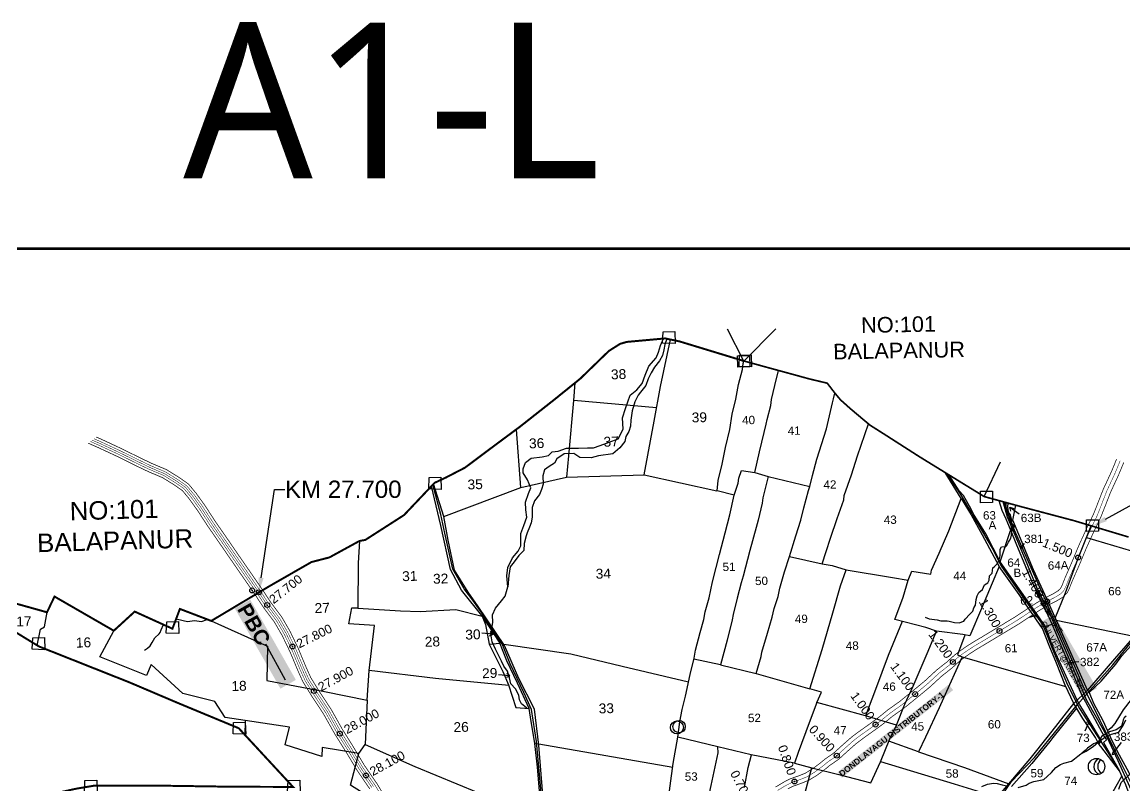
# Model space of a CAD drawing. Header units: millimetres. Extents: x 195514 to 200740, y 1600994 to 1606027.
# Drawn here: x 197362 to 199598, y 1604479 to 1606027 of the extents above; entities that cross this region are included whole.
import ezdxf
from ezdxf import colors
from ezdxf.entities.mleader import LeaderData, LeaderLine
from ezdxf.enums import TextEntityAlignment as Align
from ezdxf.math import Vec2, Vec3

# ---------------------------------------------------------------- set-up
doc = ezdxf.new("R2010")
doc.units = ezdxf.units.MM
doc.header["$PDMODE"] = 32
doc.header["$PDSIZE"] = 10
doc.linetypes.add('HIDDEN2', pattern=[0.1875, 0.125, -0.0625])
for name, color, linetype in [('BOUNDRY STONES', 240, 'Continuous'), ('CADAS', 1, 'Continuous'), ('CANAL1', 7, 'Continuous'), ('CSMark', 72, 'Continuous'), ('DIMENSION', 1, 'Continuous'), ('PAPER SIZE', 5, 'Continuous'), ('PLOTS', 7, 'Continuous'), ('PLOTS NO', 7, 'Continuous'), ('ROADS', 1, 'Continuous'), ('STREAMS', 4, 'Continuous'), ('STRUCTURE', 5, 'Continuous'), ('text2', 7, 'Continuous'), ('VILLAGE BOUNDRY', 5, 'Continuous'), ('VILLAGE STONES', 240, 'Continuous'), ('wells', 7, 'Continuous')]:
    doc.layers.add(name, color=color, linetype=linetype)
doc.styles.get("Standard").update_dxf_attribs({"font": 'arial.ttf'})
doc.styles.add('TMS', font='trebuc.ttf')
doc.dimstyles.get("Standard").update_dxf_attribs({"dimtxt": 0.18, "dimasz": 0.18, "dimexe": 0.18, "dimexo": 0.0625, "dimgap": 0.09, "dimtad": 0, "dimtih": 1, "dimtoh": 1, "dimdec": 4, "dimzin": 0, "dimdsep": 46, "dimtxsty": 'Standard', "dimcen": 0.09, "dimadec": 0, "dimazin": 0, "dimtfac": 1, "dimtdec": 4, "dimtofl": 0, "dimtmove": 0, "dimatfit": 3, "dimfxl": 1, "dimtolj": 1, "dimtzin": 0, "dimarcsym": 0})

# ---------------------------------------------------------------- blocks, each defined once
blk = doc.blocks.new('SP')
at = {"layer": 'STRUCTURE'}
h = blk.add_hatch(dxfattribs=at)
h.set_pattern_fill('DASH', color=256, scale=8, style=0)
h.set_pattern_definition([(0, (0, 0), (1, 1), [1, -1])])
edge = h.paths.add_edge_path()
edge.add_spline(control_points=[(769825.7, 1706742.1), (769825.3, 1706741.8), (769823.8, 1706740.8), (769820.9, 1706740.3), (769817, 1706739.7), (769811.4, 1706738.9), (769804, 1706739.7), (769798.4, 1706741), (769795.6, 1706741.6)], knot_values=[0, 0, 0, 0, 1.613557, 5.24513, 8.624976, 13.470124, 22.190216, 30.746377, 30.746377, 30.746377, 30.746377], degree=3, periodic=0)
edge.add_line((769795.6, 1706741.6), (769792.6, 1706739.6))
edge.add_line((769792.6, 1706739.6), (769732.6, 1706739.6))
edge.add_line((769732.6, 1706739.6), (769729.6, 1706741.6))
edge.add_spline(control_points=[(769729.6, 1706741.6), (769726.9, 1706740.9), (769721.3, 1706739.5), (769713.9, 1706738.5), (769708.3, 1706739.1), (769704.4, 1706739.6), (769701.5, 1706740), (769700, 1706741), (769699.5, 1706741.3)], knot_values=[0, 0, 0, 0, 8.556161, 17.276253, 22.121402, 25.501247, 29.13282, 30.746377, 30.746377, 30.746377, 30.746377], degree=3, periodic=0)
edge.add_line((769699.5, 1706741.3), (769699.5, 1706722.1))
edge.add_spline(control_points=[(769699.5, 1706722.1), (769700, 1706722.4), (769701.4, 1706723.4), (769704.3, 1706724), (769708.2, 1706724.5), (769713.8, 1706725.3), (769721.2, 1706724.5), (769726.8, 1706723.3), (769729.6, 1706722.6)], knot_values=[0, 0, 0, 0, 1.613557, 5.24513, 8.624976, 13.470124, 22.190216, 30.746377, 30.746377, 30.746377, 30.746377], degree=3, periodic=0)
edge.add_line((769729.6, 1706722.6), (769732.6, 1706724.6))
edge.add_line((769732.6, 1706724.6), (769792.6, 1706724.6))
edge.add_line((769792.6, 1706724.6), (769795.6, 1706722.6))
edge.add_spline(control_points=[(769795.6, 1706722.6), (769798.4, 1706723.3), (769803.9, 1706724.8), (769811.3, 1706725.8), (769817, 1706725.1), (769820.9, 1706724.7), (769823.8, 1706724.2), (769825.2, 1706723.3), (769825.7, 1706723)], knot_values=[0, 0, 0, 0, 8.556161, 17.276253, 22.121402, 25.501247, 29.13282, 30.746377, 30.746377, 30.746377, 30.746377], degree=3, periodic=0)
edge.add_line((769825.7, 1706723), (769825.7, 1706742.1))
h.paths.add_polyline_path([(769764.2, 1706732.1, -1), (769761.1, 1706732.1, -1)], flags=0)
h.paths.add_polyline_path([(769761.1, 1706732.1, 1), (769764.2, 1706732.1, 1)], flags=16)
at = {"layer": 'STRUCTURE', "const_width": 0.628}
for points in [[(769726.6, 1706747.6), (769726.6, 1706743.6), (769732.6, 1706739.6), (769792.6, 1706739.6), (769798.6, 1706743.6), (769798.6, 1706747.6)], [(769726.6, 1706716.6), (769726.6, 1706720.6), (769732.6, 1706724.6), (769792.6, 1706724.6), (769798.6, 1706720.6), (769798.6, 1706716.6)]]:
    blk.add_lwpolyline(points, dxfattribs=at)
at = {"layer": 'STRUCTURE', "color": 3}
blk.add_lwpolyline([(769732.6, 1706724.6), (769792.6, 1706724.6)], dxfattribs=at)
blk.add_lwpolyline([(769732.6, 1706724.6), (769792.6, 1706724.6)], dxfattribs=at)
at = {"layer": 'STRUCTURE', "color": 0}
blk.add_circle((769762.6, 1706732.1), 1.55, dxfattribs=at)
at = {"layer": 'STRUCTURE'}
for points in [[(769699.5, 1706741.3), (769700.9, 1706740.5), (769704.4, 1706739.6), (769707.8, 1706739.2), (769712.6, 1706738.8), (769721.3, 1706739.7), (769729.6, 1706741.6)], [(769699.5, 1706722.1), (769700.9, 1706723), (769704.4, 1706724), (769707.7, 1706724.5), (769712.5, 1706725), (769721.2, 1706724.4), (769729.6, 1706722.6)], [(769825.7, 1706742.1), (769824.3, 1706741.3), (769820.8, 1706740.3), (769817.5, 1706739.8), (769812.7, 1706739.2), (769804, 1706739.9), (769795.6, 1706741.6)], [(769825.7, 1706723), (769824.3, 1706723.8), (769820.8, 1706724.7), (769817.4, 1706725.1), (769812.6, 1706725.5), (769803.9, 1706724.6), (769795.6, 1706722.6)]]:
    blk.add_spline(points, degree=3, dxfattribs=at)
at = {"layer": 'STRUCTURE', "color": 0}
blk.add_text('STREAM', height=5, dxfattribs=at).set_placement((769684.3, 1706732.1), align=Align.MIDDLE_CENTER)
for points in [[(769727.4, 1706732.1), (769700.8, 1706732.1)], [(769824.4, 1706732.1), (769800.5, 1706732.1)]]:
    blk.add_leader(points, dimstyle='Standard', override={"dimasz": 10, "dimgap": 0.09, "dimtad": 0}, dxfattribs=at)
blk = doc.blocks.new('PBC')
at = {"layer": 'STRUCTURE', "color": 5, "insert": (13.6, 8.7), "char_height": 30, "width": 181.057, "attachment_point": 1, "rotation": 325.6347, "bg_fill": 1, "box_fill_scale": 1.1, "bg_fill_color": 7, "bg_fill_true_color": 16777215, "bg_fill_transparency": 0}
blk.add_mtext('{\\fArial|b1|i0|c0|p34;\\C256;PBC}', dxfattribs=at)
at = {"layer": 'PAPER SIZE'}
blk.add_leader([(148.6, -102.5), (80.6, -54.7)], dimstyle='Standard', override={"dimasz": 40, "dimgap": 0.09, "dimtad": 0, "dimtfill": 2, "dimtfillclr": 5}, dxfattribs=at)

msp = doc.modelspace()

# ---------------------------------------------------------------- linework, layer by layer
at = {"color": 5, "const_width": 5.6}
msp.add_lwpolyline([(195516.9, 1605567.9), (200737, 1605567.9), (200737, 1600997.2), (195516.9, 1600997.2)], close=True, dxfattribs=at)
at = {"layer": 'BOUNDRY STONES', "color": 1}
for points in [[(198661.5, 1605399.5), (198685.2, 1605400.2), (198686, 1605375.6), (198660.6, 1605376.5)], [(198812.5, 1605351.1), (198836.9, 1605351.6), (198837.3, 1605328.2), (198812.9, 1605327.7)], [(198816.6, 1605352.4), (198840.2, 1605353.1), (198841, 1605328.5), (198815.7, 1605329.4)], [(198187.5, 1605104), (198211.2, 1605104.8), (198211.9, 1605080.1), (198186.6, 1605081.1)], [(199304.7, 1605076.3), (199329.1, 1605076.8), (199329.6, 1605053.4), (199305.1, 1605053)], [(199519.6, 1605018.3), (199544, 1605018.7), (199544.4, 1604995.3), (199520, 1604994.9)], [(197655.3, 1604811.7), (197679, 1604812.5), (197679.7, 1604787.8), (197654.4, 1604788.8)], [(197383.6, 1604779.1), (197407.3, 1604779.8), (197408.1, 1604755.2), (197382.7, 1604756.1)], [(197790.8, 1604607.6), (197814.5, 1604608.3), (197815.3, 1604583.7), (197789.9, 1604584.6)], [(197489.5, 1604489.7), (197513.2, 1604490.4), (197514, 1604465.8), (197488.6, 1604466.7)], [(197901.3, 1604489.8), (197925, 1604490.5), (197925.7, 1604465.9), (197900.4, 1604466.8)]]:
    msp.add_lwpolyline(points, close=True, dxfattribs=at)
for points in [[(198825.4, 1605340.3), (198792, 1605404.6)], [(198825.4, 1605340.3), (198889.9, 1605405.8)], [(199312.4, 1605065.6), (199345.5, 1605135.9)]]:
    msp.add_lwpolyline(points, dxfattribs=at)
for centre, radius in [((198689.6, 1604597.6), 13.2), ((198694.1, 1604599.2), 12.5)]:
    msp.add_circle(centre, radius, dxfattribs=at)
at = {"layer": 'CANAL1', "color": 200, "const_width": 1.5}
for points in [[(197496, 1605173.8), (197515.7, 1605165.1), (197553.2, 1605147.7), (197595.5, 1605126.8), (197617.7, 1605116.2), (197646.3, 1605104.1), (197669.9, 1605089.6), (197687.1, 1605077.6), (197700.8, 1605060.9), (197717.4, 1605037.8), (197738.4, 1605005.7), (197763.2, 1604969.8), (197784.9, 1604938.3), (197835, 1604865.8), (197850.6, 1604841.9), (197873.6, 1604811), (197889.4, 1604783.6), (197905.7, 1604749.8), (197920.9, 1604713.2), (197931.4, 1604689.9), (197949.7, 1604660.5), (197972.9, 1604625.3), (197995.4, 1604585.2), (198017.2, 1604550.4), (198040.9, 1604510.9), (198066.9, 1604473)], [(197512.3, 1605186.3), (197523.1, 1605181.5), (197560.9, 1605163.9), (197603.4, 1605143), (197625.1, 1605132.6), (197654.6, 1605120.2), (197679.8, 1605104.6), (197699.4, 1605090.9), (197715.1, 1605071.9), (197732.3, 1605048), (197753.3, 1605015.7), (197778, 1604980.1), (197799.7, 1604948.5), (197849.9, 1604875.9), (197865.4, 1604852.2), (197888.7, 1604820.9), (197905.4, 1604792), (197922.1, 1604757.1), (197937.4, 1604720.4), (197947.3, 1604698.4), (197964.8, 1604670.2), (197988.3, 1604634.6), (198010.9, 1604594.4), (198032.6, 1604559.8), (198056, 1604520.6), (198082.1, 1604482.7), (198132.7, 1604398.3)], [(198889.6, 1604476.8), (198906.5, 1604486.9), (198919.2, 1604493.4), (198925.4, 1604495.6), (198934.5, 1604498.7), (198950, 1604504.9), (198964.5, 1604513.8), (198979.9, 1604525.2), (198990.5, 1604533.9), (199007.1, 1604545.3), (199025.9, 1604562.4), (199043, 1604577.4), (199057.3, 1604588.2), (199076.7, 1604602), (199087.6, 1604609.9), (199097.7, 1604617.2), (199116.5, 1604632.6), (199140.9, 1604650), (199173.2, 1604676.1), (199192.3, 1604691.9), (199216.1, 1604713.9), (199237, 1604730.3), (199243.5, 1604736.2), (199252.3, 1604744.1), (199262.1, 1604751.7), (199272.6, 1604759), (199288.2, 1604769.3), (199307.5, 1604780.6), (199341.8, 1604801.4), (199375.2, 1604821.6), (199403.8, 1604840.4), (199419.9, 1604850.8), (199437.1, 1604860.5), (199452.8, 1604868.7), (199462, 1604874.3), (199467.3, 1604879.5), (199470.9, 1604886.7), (199475.7, 1604899.1), (199491.1, 1604934.4), (199504.2, 1604965.9), (199520.3, 1605001.2), (199533.8, 1605029.1), (199541.6, 1605048.9), (199544, 1605054.9), (199553.9, 1605080.3), (199570.3, 1605115.6), (199580.9, 1605141.3)], [(198914.3, 1604472.9), (198925.5, 1604478.6), (198930.7, 1604480.4), (198940.1, 1604483.7), (198957.2, 1604490.6), (198973.5, 1604500.5), (198989.8, 1604512.6), (199000.1, 1604521.1), (199017.1, 1604532.7), (199036.6, 1604550.4), (199053.1, 1604565), (199066.8, 1604575.3), (199086, 1604589), (199097, 1604596.9), (199107.4, 1604604.5), (199126.2, 1604619.9), (199150.6, 1604637.2), (199183.3, 1604663.7), (199202.8, 1604679.9), (199226.5, 1604701.7), (199247.3, 1604718.1), (199254.2, 1604724.4), (199262.5, 1604731.9), (199271.5, 1604738.8), (199281.5, 1604745.8), (199296.6, 1604755.7), (199315.7, 1604766.9), (199350.1, 1604787.7), (199383.8, 1604808), (199412.5, 1604827), (199428.2, 1604837.1), (199444.7, 1604846.5), (199460.7, 1604854.7), (199472, 1604861.6), (199480.4, 1604870), (199485.5, 1604880.2), (199490.5, 1604893), (199505.9, 1604928.1), (199518.9, 1604959.5), (199534.8, 1604994.4), (199548.5, 1605022.7), (199556.5, 1605043.1), (199558.9, 1605049.1), (199568.6, 1605074), (199584.9, 1605109.2), (199595.5, 1605134.7)]]:
    msp.add_lwpolyline(points, dxfattribs=at)
at = {"layer": 'CANAL1', "color": 5, "const_width": 1}
for points in [[(197500.5, 1605177.3), (197517.7, 1605169.6), (197555.3, 1605152.2), (197597.7, 1605131.3), (197619.8, 1605120.7), (197648.6, 1605108.6), (197672.6, 1605093.7), (197690.5, 1605081.3), (197704.8, 1605064), (197721.6, 1605040.7), (197742.5, 1605008.4), (197767.3, 1604972.7), (197789, 1604941.1), (197839.1, 1604868.6), (197854.7, 1604844.8), (197877.8, 1604813.7), (197893.9, 1604785.9), (197910.2, 1604751.8), (197925.4, 1604715.2), (197935.8, 1604692.2), (197953.9, 1604663.2), (197977.2, 1604627.9), (197999.7, 1604587.7), (198021.5, 1604553), (198045.1, 1604513.6), (198071.1, 1604475.7)], [(197507.7, 1605182.8), (197521, 1605176.9), (197558.8, 1605159.4), (197601.2, 1605138.5), (197623.1, 1605128), (197652.3, 1605115.7), (197677, 1605100.4), (197695.9, 1605087.2), (197711.1, 1605068.9), (197728.2, 1605045.2), (197749.2, 1605012.9), (197773.8, 1604977.2), (197795.6, 1604945.7), (197845.8, 1604873.1), (197861.3, 1604849.4), (197884.5, 1604818.1), (197900.9, 1604789.7), (197917.5, 1604755.1), (197932.8, 1604718.4), (197942.9, 1604696), (197960.6, 1604667.5), (197984.1, 1604632), (198006.6, 1604591.8), (198028.3, 1604557.2), (198051.8, 1604517.9), (198077.9, 1604480), (198128.5, 1604395.7)]]:
    msp.add_lwpolyline(points, dxfattribs=at)
at = {"layer": 'CANAL1', "color": 1, "linetype": 'HIDDEN2', "ltscale": 4, "const_width": 1}
for points in [[(197504.1, 1605180), (197519.4, 1605173.3), (197557, 1605155.8), (197595.5, 1605136.9), (197621.4, 1605124.4), (197650.4, 1605112.1), (197674.8, 1605097.1), (197693.2, 1605084.3), (197708, 1605066.4), (197724.9, 1605042.9), (197745.9, 1605010.7), (197770.6, 1604974.9), (197792.3, 1604943.4), (197802.7, 1604928.4), (197842.5, 1604870.8), (197858, 1604847.1), (197881.1, 1604815.9), (197897.4, 1604787.8), (197913.9, 1604753.4), (197929.1, 1604716.8), (197939.4, 1604694.1), (197957.3, 1604665.4), (197980.6, 1604630), (198003.1, 1604589.8), (198024.9, 1604555.1), (198048.5, 1604515.8), (198074.5, 1604477.9)], [(198893.7, 1604469.9), (198910.4, 1604479.9), (198922.3, 1604486), (198928, 1604488), (198937.3, 1604491.2), (198953.6, 1604497.7), (198969, 1604507.1), (198984.9, 1604518.9), (198995.3, 1604527.5), (199012.1, 1604539), (199031.3, 1604556.4), (199048, 1604571.2), (199062, 1604581.8), (199081.3, 1604595.5), (199092.3, 1604603.4), (199102.5, 1604610.8), (199121.3, 1604626.2), (199145.8, 1604643.6), (199178.2, 1604669.9), (199197.5, 1604685.9), (199221.3, 1604707.8), (199242.2, 1604724.2), (199248.9, 1604730.3), (199257.4, 1604738), (199266.8, 1604745.3), (199277, 1604752.4), (199292.4, 1604762.5), (199311.6, 1604773.8), (199345.9, 1604794.5), (199379.5, 1604814.8), (199408.2, 1604833.7), (199424, 1604843.9), (199440.9, 1604853.5), (199456.7, 1604861.7), (199467, 1604868), (199473.8, 1604874.8), (199478.2, 1604883.5), (199483.1, 1604896), (199498.5, 1604931.2), (199511.6, 1604962.7), (199527.6, 1604997.8), (199541.1, 1605025.9), (199549.1, 1605046), (199551.4, 1605052), (199561.2, 1605077.1), (199577.6, 1605112.4), (199588.2, 1605138)]]:
    msp.add_lwpolyline(points, dxfattribs=at)
at = {"layer": 'PLOTS'}
for points in [[(198622.9, 1605109.6), (198643.3, 1605218.7), (198656.5, 1605288.8), (198676.5, 1605383.9)], [(198668.8, 1604429.2), (198675.7, 1604479.1), (198682, 1604524.2), (198691.3, 1604577.6), (198695.2, 1604608.9), (198700.4, 1604634), (198707.2, 1604660.8), (198716.1, 1604704.9), (198724.4, 1604737.7), (198727, 1604753.9), (198736.6, 1604790.3), (198744.3, 1604816.6), (198746.9, 1604832.2), (198754.7, 1604860.2), (198761.7, 1604892.9), (198769.1, 1604921.8), (198775.9, 1604948.4), (198787.5, 1604992.1), (198796.6, 1605028.6), (198805.7, 1605068.7), (198771.2, 1605077), (198773.5, 1605098.2), (198781.5, 1605131.4), (198787.8, 1605164.7), (198796.7, 1605201.5), (198801.8, 1605232.4), (198808.7, 1605262.9), (198814.3, 1605292.9), (198822.4, 1605322.8), (198823.9, 1605335.4), (198825.4, 1605340.3)], [(198805.7, 1605068.7), (198813.7, 1605092.6), (198815, 1605102.8), (198820.6, 1605118.4), (198847.6, 1605114.6), (198857.3, 1605156.1), (198866.4, 1605195.4), (198870.4, 1605212.4), (198872.7, 1605222), (198880.3, 1605250.1), (198881.1, 1605262.3), (198888.4, 1605290.9), (198895.3, 1605321.2)], [(198648.3, 1605245.4), (198480.5, 1605260), (198483.3, 1605296.2)], [(198847.6, 1605114.6), (198874.8, 1605106.4), (198958.9, 1605086.2), (198964.6, 1605108), (198973.3, 1605141.4), (198992.5, 1605202.8), (199001, 1605237.9), (199005.2, 1605255.2), (199007, 1605263.6), (199009.9, 1605275.1)], [(198480.1, 1605260), (198469.5, 1605148.3), (198465.5, 1605105.1)], [(198373, 1605083.9), (198364.1, 1605201.8)], [(198917.5, 1604944.3), (198983.9, 1604929.4), (198992.1, 1604954.3), (199000.9, 1604980.9), (199014.3, 1605020.9), (199028.2, 1605059.1), (199028.5, 1605067.6), (199043.3, 1605109.5), (199055.4, 1605148.1), (199077.8, 1605213)], [(198216.7, 1605025.1), (198373, 1605083.9), (198465.5, 1605105.1), (198622.9, 1605109.6), (198770.7, 1605077.2)], [(198874.8, 1605106.4), (198863.7, 1605063), (198862.7, 1605052.1), (198854.1, 1605017.4), (198850.4, 1605002.9), (198837.5, 1604956.5), (198823.6, 1604904.4), (198820, 1604890.8), (198812, 1604859.4), (198803.5, 1604826.2), (198801.9, 1604815.7), (198791.1, 1604774.2), (198778.2, 1604724.5), (198724, 1604736.2)], [(198983.9, 1604929.4), (199004.4, 1604925.8), (199032.4, 1604916.7), (199126.9, 1604901.2), (199158.5, 1604896), (199165.9, 1604914.3), (199204.4, 1604908.3), (199205.6, 1604916.1), (199220.9, 1604950.8), (199240.9, 1604996.4), (199265.8, 1605061.8), (199233.6, 1605114.1)], [(199341.9, 1605057.5), (199348.5, 1605038.3), (199356.3, 1605020.7), (199366.6, 1604995.9), (199376.8, 1604971.1), (199407.8, 1604896.3), (199436.6, 1604835.9), (199449.9, 1604807.8), (199486.6, 1604719.6), (199510.7, 1604662), (199518.2, 1604649.8), (199555.5, 1604579.3), (199560.4, 1604572.4), (199554.5, 1604566.8), (199586.8, 1604509.9), (199548.7, 1604558.9), (199545.2, 1604563.4), (199550.5, 1604570.2), (199523.2, 1604615.8), (199506.7, 1604643.5), (199501.2, 1604652.7), (199485.6, 1604686.9), (199472.2, 1604716.3), (199451.1, 1604762.5), (199436.8, 1604802.3), (199404.1, 1604849), (199375.6, 1604889.9), (199345.2, 1604933.3), (199315.6, 1604990.1), (199290.2, 1605031.3), (199286.2, 1605039.9), (199270.3, 1605067.4), (199262, 1605077.1), (199241.8, 1605109.1)], [(198366.1, 1604147.5), (198440.4, 1604100.6), (198490.1, 1604093.2), (198495.5, 1604107.8), (198473.9, 1604206.7), (198461.7, 1604262.8), (198455, 1604316.2), (198445, 1604351.2), (198426, 1604403.2), (198411.8, 1604460.8), (198407.2, 1604517.2), (198401.6, 1604565), (198393, 1604618.3), (198390.1, 1604636.2), (198366.3, 1604687.1), (198344.4, 1604732.4), (198330.1, 1604770.6), (198296.9, 1604820.9), (198252.7, 1604875.5), (198230.2, 1604918), (198211, 1605007), (198192.1, 1605086.8)], [(198506.6, 1604114.2), (198485.9, 1604209.3), (198472, 1604263.5), (198454, 1604346.8), (198429.4, 1604415.7), (198417.4, 1604460.9), (198409.7, 1604561.6), (198401.1, 1604634.7), (198369, 1604696.8), (198340.1, 1604763.5), (198286.9, 1604842.8), (198266.5, 1604871.5), (198238.9, 1604916.4), (198225.7, 1604977), (198216.7, 1605025.1), (198196.3, 1605091.3)], [(198778.2, 1604724.5), (198849.9, 1604706.9), (198860.5, 1604741.2), (198861.7, 1604750.4), (198873.3, 1604788.7), (198883, 1604820.9), (198887, 1604838.5), (198894.8, 1604862.8), (198898.3, 1604880.2), (198905.2, 1604903.8), (198907.9, 1604913.3), (198917.5, 1604944.3), (198930.5, 1604986), (198940.5, 1605017.9), (198946.8, 1605042.4), (198951.6, 1605060.6), (198956, 1605077.9), (198958.9, 1605086.2)], [(199265.8, 1605061.8), (199286.4, 1605028.4), (199308.3, 1604987.8), (199332.6, 1604942.6), (199342.6, 1604924.1), (199328.6, 1604890.1), (199306.8, 1604838.5), (199283.3, 1604783.1), (199268.9, 1604785.7), (199215.8, 1604792.8), (199194.3, 1604799.9), (199131.4, 1604816.1), (199148.2, 1604861.9), (199158.5, 1604896)], [(199494.2, 1604645.8), (199522.1, 1604673.2), (199485.6, 1604754.7), (199458.4, 1604815.5), (199439.2, 1604858.3), (199412.8, 1604917.2), (199403.6, 1604937.7), (199382.6, 1604988.4), (199370.6, 1605017.6), (199376.4, 1605048)], [(199345.2, 1604933.3), (199366.1, 1604996.9)], [(199456.7, 1604819.2), (199477.4, 1604870.5), (199502.6, 1604938.9), (199520.1, 1604982.6), (199529.5, 1605006.2)], [(198045.9, 1604975.5), (198043, 1604930.8), (198042.4, 1604839.5), (198129.3, 1604834), (198168.8, 1604832.5), (198241.1, 1604836.9), (198294.9, 1604823.4), (198301.2, 1604806), (198309.2, 1604766.2), (198336.7, 1604711.1), (198348.2, 1604684.1), (198362.9, 1604637.7), (198390.1, 1604636.2)], [(199520.1, 1604982.6), (199666.1, 1604939), (199719, 1604924.1), (199731.9, 1604942.1)], [(199719, 1604924.1), (199687.5, 1604878.2), (199660.1, 1604838.1), (199617.6, 1604784.2), (199576.6, 1604736.7), (199522.1, 1604673.2), (199525.5, 1604668.4), (199549.6, 1604691.5), (199579.5, 1604726.1), (199591.9, 1604742.6), (199640.2, 1604796.8), (199648.9, 1604796.8), (199661.7, 1604818.8), (199678.8, 1604842), (199699.5, 1604877.3), (199719.1, 1604911.4), (199727.5, 1604926), (199737.7, 1604940)], [(199146, 1604812.3), (199118, 1604743.6), (199092.1, 1604674.7), (199071.9, 1604620.9), (198973.3, 1604648.3), (198982.7, 1604669.2), (198958.7, 1604675.7), (198984, 1604755.4), (199005.7, 1604830), (199021, 1604884.7), (199032.4, 1604916.7)], [(199179.4, 1604547.8), (199272.7, 1604516.7), (199362.6, 1604483.5), (199405.9, 1604533.9), (199442.9, 1604580.8), (199494.2, 1604645.8), (199476.8, 1604683.4), (199458.9, 1604727.7), (199444.3, 1604763.6), (199430.4, 1604797.9), (199404.9, 1604835.3), (199383.3, 1604866.9), (199342.6, 1604924.1)], [(198348.6, 1604682.7), (198200.2, 1604696.7), (198065.5, 1604712.7), (198076.3, 1604804.3), (198024.5, 1604807.8), (198030.7, 1604839.9), (198042.4, 1604839.9)], [(197392.6, 1604763.9), (197399.1, 1604796.9), (197407.4, 1604801.4), (197412.5, 1604831)], [(199458.6, 1604815), (199616.1, 1604782.5)], [(198045, 1604544.5), (197970.6, 1604557.1), (197969.4, 1604538.9), (197895.6, 1604562.4), (197904.1, 1604597.8), (197773.4, 1604617.6), (197752.7, 1604650.4), (197688.1, 1604666.3), (197623.8, 1604725), (197614.2, 1604703.1), (197519.9, 1604740.8), (197547.9, 1604793.6)], [(197745.5, 1604813.5), (197859.6, 1604762.4), (197858.2, 1604692.6), (197975.4, 1604670.3), (198061.7, 1604652.8), (198065.5, 1604712.7)], [(199134.4, 1604602.4), (199151.8, 1604644.9), (199168.7, 1604681.1), (199196.7, 1604747.2), (199215.8, 1604792.8)], [(199436.8, 1604802.3), (199450.2, 1604807.1)], [(199648.9, 1604796.8), (199618.1, 1604688.2), (199610.8, 1604654.4), (199594.3, 1604633.5), (199577.7, 1604605.3), (199569.8, 1604597), (199562.3, 1604590.9)], [(199273.2, 1604784.9), (199258.1, 1604744.5), (199267.9, 1604740.9), (199242, 1604683.9), (199220.9, 1604637.5), (199193.3, 1604577.7), (199179.4, 1604547.8), (199119, 1604570)], [(198309.2, 1604766.2), (198330.8, 1604768.7)], [(198338.4, 1604766.1), (198474.4, 1604746.9), (198578.7, 1604721.5), (198713.1, 1604689.8)], [(199267.9, 1604740.9), (199328.7, 1604723.4), (199478.2, 1604680.5)], [(198849.9, 1604706.9), (198958.7, 1604675.7)], [(199525.5, 1604668.4), (199534.2, 1604646.9), (199552.9, 1604611.9), (199562.3, 1604590.9), (199568.5, 1604577), (199581.9, 1604549.2), (199601.5, 1604513.5), (199606.3, 1604504.8), (199622.2, 1604475.9), (199613.6, 1604442.5), (199599.7, 1604481.3), (199586.8, 1604509.9)], [(198061.7, 1604652.8), (198057.2, 1604563.1), (198158.2, 1604518.3), (198285.7, 1604465.5), (198411.8, 1604460.8)], [(198973.3, 1604648.3), (198957.9, 1604606.6), (198935.7, 1604546.5), (198928, 1604525.4), (198839.9, 1604542.2), (198772.8, 1604558.6), (198691.3, 1604577.6)], [(199499.5, 1604636.9), (199451.7, 1604577.1), (199445.3, 1604569), (199409.4, 1604524.6), (199368, 1604477.7)], [(199545.2, 1604563.4), (199537.9, 1604577.5), (199512.2, 1604616), (199494.2, 1604645.8)], [(198928, 1604525.4), (198963, 1604515.4), (199018, 1604501.9), (199082.8, 1604485), (199102, 1604528), (199121, 1604574.8), (199134.4, 1604602.4), (199071.9, 1604620.9)], [(197814.3, 1604581.9), (197814.9, 1604611.3)], [(198260, 1604235.5), (198271, 1604274.5), (198183.3, 1604358.8), (198096.3, 1604437), (198028, 1604480.6), (198045, 1604544.5), (198057.2, 1604563.1)], [(198401.6, 1604565), (198409.3, 1604564.4), (198681.1, 1604517.3)], [(198724.7, 1604306.1), (198729.8, 1604337.9), (198738.2, 1604384), (198759.1, 1604480), (198773.4, 1604545.8), (198772.8, 1604558.6)], [(198826.7, 1604475.9), (198834.2, 1604516.1), (198840.5, 1604542)], [(199102.3, 1604528.7), (199251.9, 1604483.5), (199339.4, 1604456.2)], [(198909.8, 1604316), (198937.8, 1604423.4), (198963, 1604515.4)], [(199339.4, 1604456.2), (199362.6, 1604483.5)], [(199452.8, 1604410.3), (199491.2, 1604403.3), (199552, 1604427.4), (199580.4, 1604478.6), (199591.8, 1604498.7)]]:
    msp.add_lwpolyline(points, dxfattribs=at)
at = {"layer": 'PLOTS NO', "color": 0}
for points in [[(199366.4, 1605036), (199364.4, 1605043.8), (199372.3, 1605041.6)], [(199364.4, 1605043.8), (199383.2, 1605030.4)], [(199386.7, 1604965.9), (199386.8, 1604960.9), (199391.2, 1604962.3)], [(199386.8, 1604960.9), (199394.5, 1604970.6)], [(199419, 1604825.4), (199403.9, 1604820.2)], [(199414.8, 1604826.6), (199419, 1604825.4), (199416.7, 1604821.6)], [(198317, 1604786.3), (198294.3, 1604789)], [(198309.3, 1604783.5), (198317, 1604786.3), (198311.2, 1604791.6)], [(199491.6, 1604724.9), (199485, 1604729), (199489.2, 1604733.9)], [(199485, 1604729), (199504.6, 1604731.3)], [(198351, 1604702), (198327.7, 1604704.5)], [(198344.7, 1604699.5), (198351, 1604702), (198344.7, 1604706.8)], [(199525.5, 1604609.9), (199516.8, 1604590)], [(199520.2, 1604608.5), (199525.5, 1604609.9), (199526.2, 1604602.6)], [(199572, 1604542.4), (199590.9, 1604566.9)], [(199575.1, 1604552.5), (199572, 1604542.4), (199579.7, 1604543.8)]]:
    msp.add_lwpolyline(points, dxfattribs=at)
at = {"layer": 'ROADS', "color": 1}
for points in [[(199237.1, 1605111.9), (199263.6, 1605071.2), (199289.4, 1605027.4), (199330.4, 1604957.5), (199346.2, 1604925.6), (199391.8, 1604860.9), (199431.8, 1604804.1), (199454.7, 1604748.4), (199481.5, 1604683.6), (199505.8, 1604636.1), (199541.3, 1604580.7), (199574.4, 1604529.2), (199578.6, 1604522.2)], [(199350, 1605055.3), (199359.2, 1605024.2), (199381.8, 1604970.4), (199400.1, 1604926.6), (199422.2, 1604873.7), (199446, 1604826), (199470.6, 1604768.8), (199498.2, 1604704.3), (199520.2, 1604653), (199556.4, 1604588.8), (199583.7, 1604530.4), (199606.9, 1604478.1), (199631.9, 1604421.5), (199670.4, 1604339.9), (199692.8, 1604294.4), (199731.8, 1604215.2), (199755.3, 1604155.6), (199795.1, 1604080.8), (199823, 1604022.4), (199861.8, 1603949.4)], [(199862.9, 1603957.4), (199819, 1604044), (199778.1, 1604124.7), (199750.7, 1604180), (199720, 1604251.8), (199692.4, 1604307.5), (199653.7, 1604383.9), (199622.9, 1604460), (199591.3, 1604522.6), (199567.1, 1604572.4), (199547.9, 1604611.8), (199513.1, 1604681.3), (199489.9, 1604735), (199463.5, 1604796.3), (199436.9, 1604855.8), (199407.6, 1604921.4), (199371.5, 1605003.5), (199358.4, 1605039.7), (199353.6, 1605054.3)], [(198695.6, 1603861.7), (198736.5, 1603886), (198802.3, 1603927), (198866.1, 1603969.9), (198951, 1604021.9), (199015, 1604051.5), (199056.7, 1604070.8), (199110.4, 1604123.6), (199139.1, 1604185.7), (199161.7, 1604216.4), (199192.8, 1604258.5), (199237.4, 1604307.2), (199270.1, 1604345.5), (199300.7, 1604389.9), (199337.7, 1604443.7), (199368, 1604487.7), (199414.3, 1604536.5), (199464, 1604597.4), (199501.8, 1604643.9), (199527.2, 1604673.4), (199573.2, 1604724.6), (199608.6, 1604767.7)]]:
    msp.add_lwpolyline(points, dxfattribs=at)
at = {"layer": 'ROADS'}
msp.add_lwpolyline([(198414.1, 1604464.8), (198405.1, 1604568.8), (198395, 1604634), (198379, 1604668.3), (198351.6, 1604726.7), (198335.2, 1604767.2), (198318.3, 1604792.5), (198298.5, 1604823.3), (198275.9, 1604855.3), (198257.9, 1604878.8), (198235, 1604918.3), (198219.1, 1604991.3), (198210.8, 1605029.3), (198194.9, 1605089.8)], dxfattribs=at)
at = {"layer": 'STREAMS'}
for points in [[(198385.2, 1604636.5), (198381.3, 1604639.7), (198374.6, 1604645.4), (198370.2, 1604653.3), (198368.8, 1604662.9), (198362.2, 1604675.7), (198353.1, 1604686.2), (198350, 1604698), (198346.4, 1604711.4), (198338.9, 1604721.6), (198333.9, 1604731.8), (198328.6, 1604742.7), (198321.9, 1604756.5), (198315, 1604770.8), (198312.3, 1604787.1), (198316.1, 1604810.3), (198315.8, 1604825.9), (198321.7, 1604839), (198333.6, 1604854), (198341.2, 1604863.9), (198346.5, 1604882.8), (198344.9, 1604904.9), (198347, 1604921.9), (198355.9, 1604941.4), (198367.9, 1604955.1), (198373, 1604965.8), (198372.9, 1604990.7), (198379.3, 1605007.1), (198385.5, 1605023.7), (198383.4, 1605038.8), (198382.3, 1605054.4), (198388.9, 1605071.8), (198393.1, 1605083), (198386.4, 1605099.4), (198378.1, 1605113.7), (198377.6, 1605121.8), (198382.9, 1605134.9), (198393.8, 1605143.3), (198416.7, 1605146.4), (198428.9, 1605149), (198436.8, 1605155.9), (198449, 1605157.5), (198465.7, 1605163.5), (198489.8, 1605163.5), (198508.1, 1605164.4), (198520.4, 1605164.4), (198534.1, 1605169.3), (198570.2, 1605182.5), (198580.3, 1605202.3), (198579, 1605225.2), (198585.5, 1605244.2), (198594.9, 1605271.2), (198608.4, 1605282.1), (198619.1, 1605294.9), (198625.4, 1605311.6), (198632.3, 1605330.1), (198647.6, 1605346.9), (198652.1, 1605358.1), (198656.5, 1605371.9), (198662.2, 1605385.8)], [(198669, 1605385.4), (198664.8, 1605374), (198663.1, 1605362.9), (198660.4, 1605351.6), (198654.4, 1605340.9), (198643.9, 1605327.8), (198637.5, 1605316.6), (198631.6, 1605304), (198626.7, 1605291), (198615.7, 1605277.4), (198610.8, 1605271.3), (198604, 1605257.5), (198598.8, 1605239.2), (198595.9, 1605220.4), (198595.3, 1605208), (198592.1, 1605197.5), (198585.7, 1605187.1), (198584.2, 1605177.1), (198573.6, 1605164.1), (198559.8, 1605152.1), (198530.8, 1605148.3), (198516, 1605144), (198492.9, 1605144.9), (198480.6, 1605152.9), (198461.1, 1605151.9), (198446.1, 1605141.7), (198441.7, 1605133.3), (198430.5, 1605126.6), (198421.1, 1605119.4), (198417.8, 1605107.7), (198418.1, 1605090.4), (198414.7, 1605080.1), (198411.3, 1605069.6), (198400.5, 1605057.1), (198396.3, 1605043.3), (198396, 1605023.5), (198394.4, 1605012), (198390.7, 1605003.8), (198386.2, 1604992.3), (198383.7, 1604986.1), (198380.1, 1604970.3), (198378.9, 1604956.2), (198369.4, 1604945.8), (198359.4, 1604933), (198351.5, 1604923.1), (198349, 1604905.8), (198346.5, 1604882.8)], [(197674.3, 1604817.8), (197688.4, 1604814.2), (197697.4, 1604812), (197711.4, 1604814.6), (197725.9, 1604812.3), (197737.3, 1604816.7)], [(197610.2, 1604754.4), (197616.1, 1604758.4), (197621.4, 1604763.1), (197625.9, 1604770), (197630.9, 1604779), (197639.8, 1604787.6), (197642.1, 1604789.8), (197643.9, 1604795.7), (197648.5, 1604806)]]:
    msp.add_lwpolyline(points, dxfattribs=at)
at = {"layer": 'STREAMS', "color": 4}
for points in [[(199192.6, 1604821), (199201.2, 1604817.6), (199217, 1604815.7), (199224.5, 1604813.7), (199237.5, 1604813.9), (199241.6, 1604813.1), (199252, 1604810.4), (199262.1, 1604809.8), (199271, 1604812.7), (199273.8, 1604817.2), (199283.5, 1604827), (199289.6, 1604833), (199291.5, 1604839.7), (199294.9, 1604845.2), (199296.4, 1604857), (199298.6, 1604864.1), (199301.5, 1604871.2), (199309, 1604877.2), (199313.2, 1604886.4), (199320, 1604891), (199322.5, 1604896), (199323.2, 1604904.7), (199328.5, 1604910.2), (199330.2, 1604921.1), (199333.3, 1604924), (199338.2, 1604928.5), (199340.8, 1604933.4), (199342.6, 1604937.2), (199345.1, 1604945.4), (199344.9, 1604958.8), (199347.3, 1604963.4), (199356.6, 1604964.3), (199358.2, 1604966.3), (199362, 1604973.1), (199363.9, 1604976.5), (199366.4, 1604981.3), (199368.2, 1604987), (199368.4, 1604996), (199367.9, 1605001.5), (199367.1, 1605008.2), (199365.4, 1605015.3), (199363.4, 1605023.7), (199356.8, 1605038.1), (199357.4, 1605047.6), (199357.3, 1605051.8), (199357.8, 1605052.9)], [(199361.6, 1605052.8), (199360.4, 1605050.6), (199359.6, 1605046), (199360.2, 1605038.1), (199362.6, 1605032.1), (199365.4, 1605028.8), (199366.1, 1605024.9), (199368, 1605018.6), (199368.1, 1605013), (199369.8, 1605008.7), (199373.3, 1605004.9), (199372.1, 1605000.8)], [(199381.3, 1604475.7), (199397.7, 1604480.9), (199403.5, 1604484.7), (199413.4, 1604487.8), (199423.2, 1604490.2), (199433.7, 1604492.2), (199440.5, 1604498.2), (199448.8, 1604506.5), (199457.9, 1604516.1), (199467, 1604522.4), (199474, 1604524.9), (199489.8, 1604529.2), (199495.9, 1604534.1), (199502.7, 1604539.5), (199508.2, 1604544), (199519.2, 1604549.5), (199534.1, 1604559.8), (199543.1, 1604566.8), (199556.7, 1604577.3), (199566.3, 1604581.9), (199570.9, 1604583.9), (199585.3, 1604588.3), (199594.5, 1604601.5), (199599.7, 1604613.1)], [(199600.1, 1604620.6), (199596.4, 1604617.3), (199594, 1604613.3), (199593.2, 1604606.7), (199590.6, 1604600.4), (199583.6, 1604594.6), (199580.1, 1604592.8), (199566.7, 1604589), (199563.3, 1604586.5), (199555.5, 1604582.5), (199550.6, 1604579.1), (199547.8, 1604573.3), (199541.2, 1604567.3), (199534.3, 1604564.5), (199530.9, 1604561.6), (199522.1, 1604555.3), (199517.5, 1604550.8), (199510.8, 1604545.2)], [(199585.7, 1604472.7), (199590.4, 1604486.2), (199610.6, 1604505.3)], [(199308, 1604477.9), (199319, 1604482.4), (199331.3, 1604484.6), (199338.9, 1604483.7), (199348.9, 1604481.1), (199360.8, 1604478.6)]]:
    msp.add_lwpolyline(points, dxfattribs=at)
at = {"layer": 'text2', "color": 2, "linetype": 'Continuous'}
for p in [(199503, 1604942), (197828.4, 1604875.3), (197842.1, 1604871.4), (197859, 1604845.7), (199440.1, 1604853), (199343.5, 1604793.1), (197910, 1604761.6), (197953.4, 1604671.5), (199172.4, 1604665.2), (198006.1, 1604585), (199013.6, 1604540.3), (198059.2, 1604500.2), (198928, 1604488)]:
    msp.add_point(p, dxfattribs=at)
at = {"layer": 'text2', "color": 3}
for p in [(199433, 1604849, 89), (199248.9, 1604730.3, 2), (199092.3, 1604603.4, 1), (198928, 1604488, 1)]:
    msp.add_point(p, dxfattribs=at)
at = {"layer": 'VILLAGE BOUNDRY'}
for points, const_width in [([(197331.5, 1604853.7), (197412.5, 1604831), (197427.7, 1604862.9), (197547.9, 1604793.6), (197590.3, 1604832.4), (197666.8, 1604797.7), (197681.9, 1604837.8), (197745.5, 1604813.5), (197863.2, 1604883.8), (197948.6, 1604932.8), (197985, 1604942.2), (198045.9, 1604975.5), (198057.9, 1604977.7), (198136.4, 1605028.1), (198198.3, 1605093.4), (198220.6, 1605103.8), (198259.8, 1605124.1), (198326.7, 1605174.1), (198371.9, 1605207.6), (198441.3, 1605262.3), (198493.6, 1605304.5), (198551.6, 1605360.7), (198574.4, 1605375.1), (198587.8, 1605379), (198665.7, 1605386.1), (198694.6, 1605380.1), (198825.4, 1605340.3)], 4.01), ([(198825.4, 1605340.3), (198958.9, 1605303.8), (198994.3, 1605295.4), (199009.9, 1605275.1), (199021, 1605261.8), (199041.1, 1605243.8), (199080.7, 1605210.5), (199113.3, 1605189.8), (199180.6, 1605146.7), (199270.9, 1605091.1), (199312.4, 1605065.6), (199383.5, 1605046.1), (199494.6, 1605016.7), (199605.2, 1604983.5)], 3.38), ([(197310.1, 1604448.8), (197362.8, 1604448.1), (197381.3, 1604453.5), (197472.5, 1604473.6), (197506.6, 1604479.3), (197660.1, 1604479.3), (197794.6, 1604477.3), (197911.2, 1604477.1), (197801.2, 1604596), (197679.9, 1604646.3), (197579.7, 1604688.9), (197459, 1604736.8), (197396, 1604761.8), (197317.1, 1604810.1)], 4.01)]:
    msp.add_lwpolyline(points, dxfattribs=dict(at, const_width=const_width))
at = {"layer": 'wells', "color": 0}
msp.add_circle((199540.3, 1604518.2), 16.6, dxfattribs=at)
for centre, start, end in [((199551.2, 1604518.7), 112.2115, 253.6348), ((199559.2, 1604518.6), 126.1354, 236.399)]:
    msp.add_arc(centre, 16.6, start, end, dxfattribs=at)

# ---------------------------------------------------------------- block references
at = {"layer": 'PAPER SIZE', "rotation": 333.9900348679246}
msp.add_blockref('PBC', (197807.4, 1604850.6), dxfattribs=at)
at = {"layer": 'STRUCTURE', "color": 0, "xscale": 0.448, "yscale": 0.448, "zscale": 0.448, "rotation": 297.8304472066739}
msp.add_blockref('SP', (-637739.4, 1552848.4, 89), dxfattribs=at)

# ---------------------------------------------------------------- texts
at = {"layer": 'CADAS', "color": 2, "style": 'TMS'}
msp.add_text('A1-L', height=315.69, dxfattribs=at).set_placement((197688.7, 1605710.3))
at = {"layer": 'CSMark', "color": 1}
for s, rotation, p in [('1.500', 337.4224, (199432.2, 1604973.5)), ('27.700', 38.4331, (197866.3, 1604854.1, 96)), ('1.400', 299.507, (199395.9, 1604917)), ('1.300', 299.339, (199308.7, 1604856.9)), ('27.800', 26.5036, (197919.9, 1604765.7, 96)), ('1.200', 305.8783, (199205.7, 1604791.5)), ('1.100', 305.8783, (199128.5, 1604726.2)), ('27.900', 28.6236, (197963.9, 1604678, 96)), ('1.000', 305.8783, (199047.7, 1604666.7)), ('28.000', 28.6236, (198016.4, 1604591.6, 96)), ('0.900', 312.2715, (198962.5, 1604598.5)), ('28.100', 28.6236, (198068.7, 1604506.6, 96)), ('0.800', 289.1673, (198902.6, 1604561.1)), ('0.700', 297.7109, (198805, 1604508.8))]:
    msp.add_text(s, height=18, rotation=rotation, dxfattribs=at).set_placement(p, align=Align.MIDDLE_LEFT)
at = {"layer": 'DIMENSION', "attachment_point": 2}
for insert, char_height, width, rotation in [((199138.6, 1605430.1), 31.59, 387.458, 1.0467), ((197548, 1605057.2), 37.4, 458.635, 1.7427)]:
    msp.add_mtext('NO:101\\PBALAPANUR ', dxfattribs=dict(at, insert=insert, char_height=char_height, width=width, rotation=rotation))
at = {"layer": 'PLOTS NO'}
for s, height, rotation, p in [('38', 19.98, 1.7427, (198556.1, 1605303.1)), ('39', 19.98, 1.7427, (198719.8, 1605215.7)), ('40', 16.88, 1.0467, (198821.9, 1605212)), ('41', 16.88, 1.0467, (198914.3, 1605190.4)), ('36', 19.98, 1.7427, (198390, 1605163.2)), ('37', 19.98, 1.7427, (198541, 1605166.5)), ('35', 19.98, 1.7427, (198265.3, 1605079.9)), ('42', 16.88, 1.0467, (198986.8, 1605081.2)), ('43', 16.88, 1.0467, (199109.1, 1605009.9)), ('63', 16.88, 1.0467, (199310.2, 1605018.8)), ('A', 16.9, 1.0467, (199321.5, 1604999)), ('63B', 16.88, 1.0467, (199386.9, 1605013.6)), ('381', 16.88, 1.0467, (199393.8, 1604971.1)), ('51', 16.88, 1.0467, (198782.3, 1604914.5)), ('64', 16.88, 1.0467, (199359.6, 1604923.2)), ('64A', 16.88, 1.0467, (199441.6, 1604917.3)), ('31', 19.98, 1.7427, (198132.8, 1604894)), ('32', 19.98, 1.7427, (198195.4, 1604888.7)), ('34', 19.98, 1.7427, (198525.2, 1604898.9)), ('44', 16.88, 1.0467, (199250, 1604896.1)), ('B', 16.9, 1.0467, (199372.1, 1604902.4)), ('50', 16.88, 1.0467, (198848.1, 1604886)), ('66', 16.88, 1.0467, (199564, 1604865.2)), ('62', 16.88, 1.0467, (199385.7, 1604846.4)), ('27', 19.98, 1.7427, (197955.2, 1604829.4)), ('17', 19.98, 1.7427, (197350.5, 1604802.2)), ('49', 16.88, 1.0467, (198928.8, 1604809)), ('30', 19.98, 1.7427, (198260.8, 1604775.6)), ('16', 19.98, 1.7427, (197471.2, 1604759.3)), ('28', 19.98, 1.7427, (198178.6, 1604761.1)), ('48', 16.88, 1.0467, (199032.1, 1604754.7)), ('61', 16.88, 1.0467, (199354.3, 1604749.5)), ('67A', 16.88, 1.0467, (199519.7, 1604751.2)), ('382', 16.88, 1.0467, (199507, 1604721.6)), ('29', 19.98, 1.7427, (198294.8, 1604697.3)), ('18', 19.98, 1.7427, (197786.6, 1604671.3)), ('46', 16.88, 1.0467, (199107.1, 1604671.6)), ('72A', 16.88, 1.0467, (199554.3, 1604655)), ('33', 19.98, 1.7427, (198531.2, 1604625.9)), ('52', 16.88, 1.0467, (198833.8, 1604608.2)), ('26', 19.98, 1.7427, (198236.8, 1604588)), ('47', 16.88, 1.0467, (199007.5, 1604583)), ('45', 16.88, 1.0467, (199164.7, 1604590.9)), ('60', 16.88, 1.0467, (199320.1, 1604595.3)), ('73', 16.88, 1.0467, (199500.3, 1604567.8)), ('383', 16.88, 1.0467, (199575.7, 1604570)), ('53', 16.88, 1.0467, (198705.6, 1604489.3)), ('58', 16.88, 1.0467, (199234.6, 1604495.5)), ('59', 16.88, 1.0467, (199406.5, 1604496.2)), ('74', 16.88, 1.0467, (199475.1, 1604480.8))]:
    msp.add_text(s, height=height, rotation=rotation, dxfattribs=at).set_placement(p)
at = {"layer": 'STRUCTURE', "color": 5, "char_height": 12, "attachment_point": 1, "bg_fill": 1, "box_fill_scale": 1.1, "bg_fill_color": 7, "bg_fill_true_color": 16777215, "bg_fill_transparency": 0}
for s, insert, width, rotation in [('PIPE CULVERT@KM1.390', (199453.7, 1604824.8), 170.482, 300.174), ('{\\fArial|b1|i0|c0|p34;\\C1;DONDLAVAGU DISTRIBUTORY-1}', (199016.8, 1604506.6), 284.729, 38.2505)]:
    msp.add_mtext(s, dxfattribs=dict(at, insert=insert, width=width, rotation=rotation))

# ---------------------------------------------------------------- leaders
at = {"layer": 'VILLAGE STONES', "color": 1}
ml = msp.add_multileader_mtext('Standard', dxfattribs=at)
ml.set_content('KM 27.700', color=1)
ml.set_leader_properties()
ml.build(insert=Vec2(0, 0))
ml.multileader.update_dxf_attribs({"dogleg_length": 0.36, "arrow_head_size": 30})
ctx = ml.context
ctx.base_point, ctx.char_height, ctx.arrow_head_size, ctx.landing_gap_size, ctx.plane_origin = Vec3(197894.9, 1605080.1), 35, 30, 0.09, Vec3(197778.5, 1604963.3)
notes = []
notes.append((ctx, [(0, (1, 1, 0), (197873.9, 1605080.1), (1, 0), 21, [(0, [(197842.1, 1604871.4)], 0, [])])]))
ctx.mtext.insert, ctx.mtext.flow_direction = Vec3(197894.9, 1605097.9), 5
ml = msp.add_multileader_mtext('Standard', dxfattribs=at)
ml.set_content('KM1.550', color=1)
ml.set_leader_properties()
ml.build(insert=Vec2(0, 0))
ml.multileader.update_dxf_attribs({"dogleg_length": 0.36, "arrow_head_size": 30})
ctx = ml.context
ctx.base_point, ctx.char_height, ctx.arrow_head_size, ctx.landing_gap_size, ctx.plane_origin = Vec3(199676.8, 1605073.7), 35, 30, 0.09, Vec3(199192.5, 1604739.4)
notes.append((ctx, [(0, (1, 1, 0), (199655.9, 1605073.7), (1, 0), 21, [(0, [(199532.4, 1605005.5)], 0, [])])]))
ctx.mtext.insert, ctx.mtext.flow_direction = Vec3(199676.9, 1605091.5), 5
for ctx, leaders in notes:
    for number, flags, end, landing, length, lines in leaders:
        leader = LeaderData()
        leader.index, (leader.has_last_leader_line, leader.has_dogleg_vector, leader.attachment_direction) = number, flags
        leader.last_leader_point, leader.dogleg_vector, leader.dogleg_length = Vec3(end), Vec3(landing), length
        for number, points, colour, breaks in lines:
            line = LeaderLine()
            line.index, line.vertices, line.color, line.breaks = number, Vec3.list(points), colors.encode_raw_color(colour), breaks
            leader.lines.append(line)
        ctx.leaders.append(leader)

doc.saveas('drawing.dxf')
